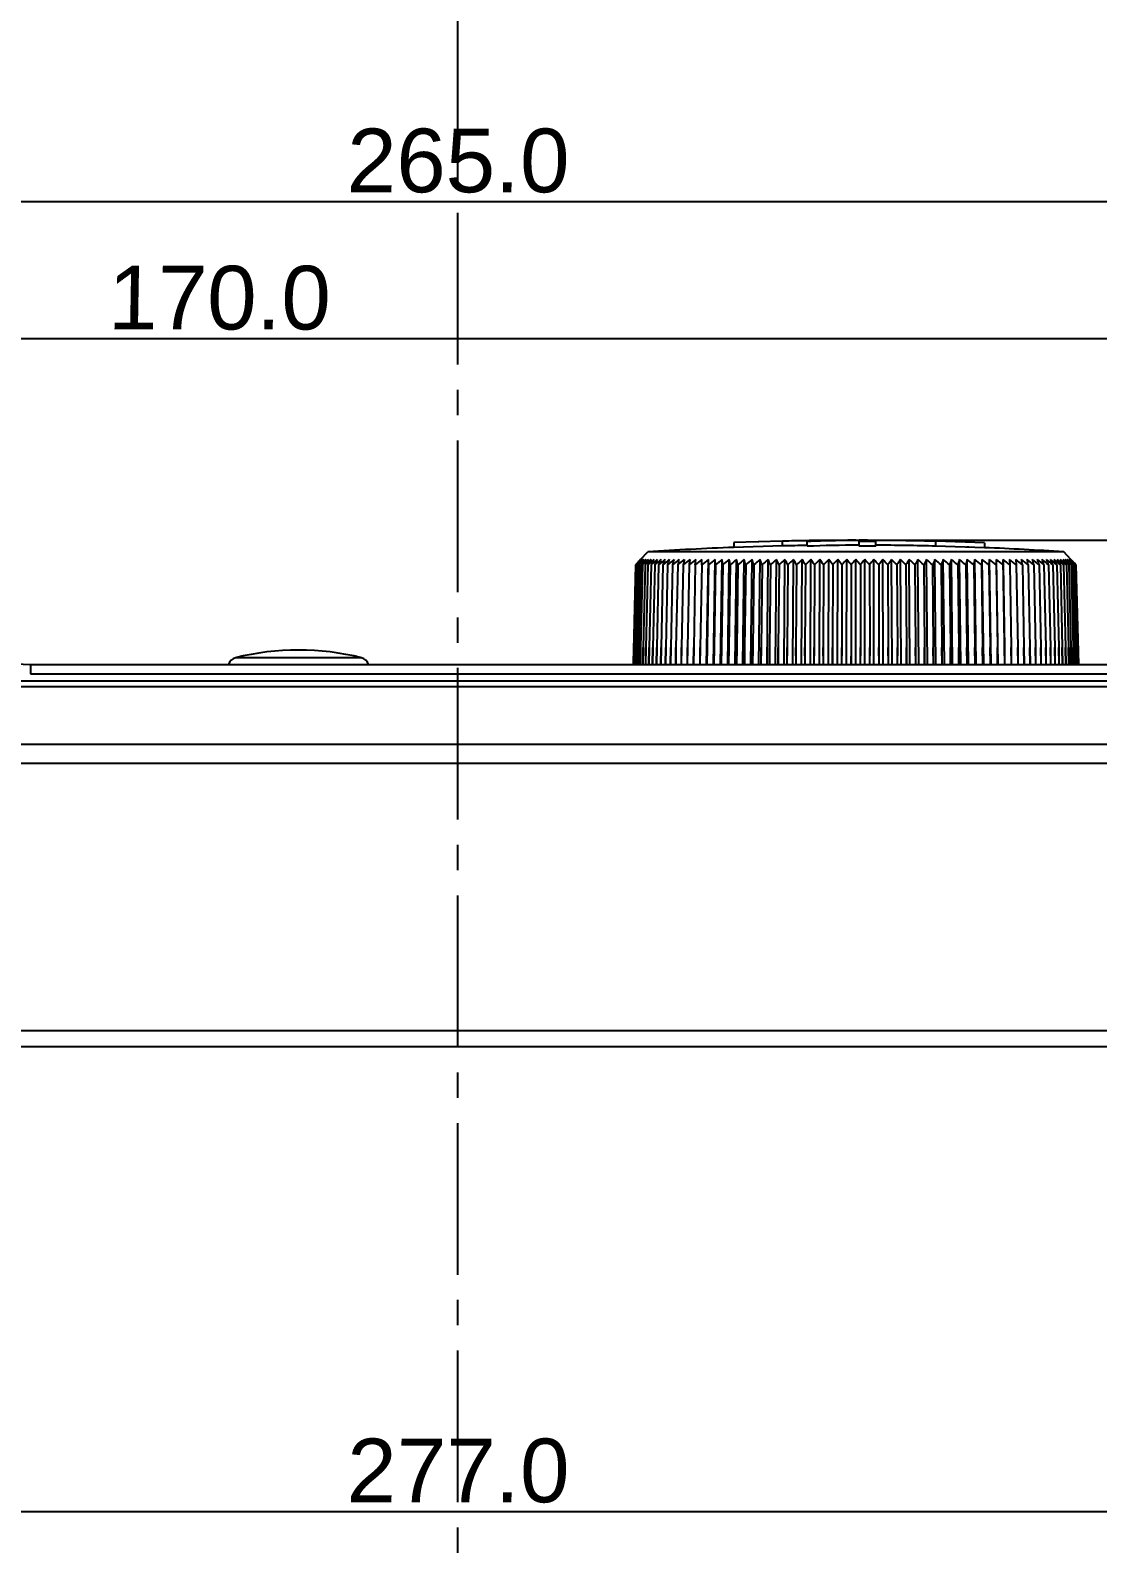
# Model space of a CAD drawing. Extents: x -425 to 6552, y -3049 to 3105.
# Drawn here: x 1318.7 to 1385.8, y -1686.6 to -1591.1 of the extents above; entities that cross this region are included whole.
import ezdxf

# ---------------------------------------------------------------- set-up
doc = ezdxf.new("R2010")
doc.units = 0
doc.header["$PDMODE"] = 3
doc.header["$PDSIZE"] = 1.5
doc.linetypes.add('CENTER', pattern=[17.8, 10.75, -2.35, 2.35, -2.35])
doc.linetypes.add('CENTER2', pattern=[28.575, 19.05, -3.175, 3.175, -3.175])
doc.layers.get('0').update_dxf_attribs({"linetype": 'CONTINUOUS'})
doc.layers.get('DEFPOINTS').update_dxf_attribs({"linetype": 'CONTINUOUS'})
doc.layers.add('3', color=112, linetype='CENTER')
doc.layers.add('DIM', color=1, linetype='CONTINUOUS')
doc.styles.add('OMI-1', font='arial.ttf', dxfattribs={"oblique": 1})
doc.dimstyles.new('1', dxfattribs={"dimtxt": 4, "dimasz": 2.5, "dimexe": 0.8, "dimexo": 0.3, "dimgap": 0.5, "dimtad": 1, "dimtoh": 1, "dimdec": 1, "dimzin": 0, "dimtxsty": 'OMI-1', "dimcen": 0, "dimclrd": 256, "dimclre": 256, "dimclrt": 256, "dimazin": 3, "dimtfac": 0.8, "dimtdec": 1, "dimtix": 1, "dimtmove": 0, "dimatfit": 3, "dimtolj": 1, "dimtzin": 0})

# ---------------------------------------------------------------- blocks, each defined once
blk = doc.blocks.new('*D6205')
at = {"layer": 'DEFPOINTS', "color": 0}
for p in [(1478.091, -1601.845), (1213.08, -1637.118), (1478.091, -1637.118)]:
    blk.add_point(p, dxfattribs=at)
at = {"layer": 'DIM'}
for p, q in [((1213.08, -1636.818), (1213.08, -1601.045)), ((1215.58, -1601.845), (1475.591, -1601.845)), ((1478.091, -1636.818), (1478.091, -1601.045))]:
    blk.add_line(p, q, dxfattribs=at)
for points in [[(1215.58, -1601.429), (1215.58, -1602.262), (1213.08, -1601.845)], [(1475.591, -1602.262), (1475.591, -1601.429), (1478.091, -1601.845)]]:
    blk.add_solid(points, dxfattribs=at)
at = {"layer": 'DIM', "insert": (1345.585, -1599.303), "char_height": 4, "attachment_point": 5, "style": 'OMI-1'}
blk.add_mtext('\\A1;265.0', dxfattribs=at)
blk = doc.blocks.new('*D6206')
at = {"layer": 'DEFPOINTS', "color": 0}
for p in [(1415.602, -1610.459), (1245.581, -1635.918), (1415.602, -1635.918)]:
    blk.add_point(p, dxfattribs=at)
at = {"layer": 'DIM'}
for p, q in [((1245.581, -1635.618), (1245.581, -1609.659)), ((1248.081, -1610.459), (1413.102, -1610.459)), ((1415.602, -1635.618), (1415.602, -1609.659))]:
    blk.add_line(p, q, dxfattribs=at)
for points in [[(1248.081, -1610.043), (1248.081, -1610.876), (1245.581, -1610.459)], [(1413.102, -1610.876), (1413.102, -1610.043), (1415.602, -1610.459)]]:
    blk.add_solid(points, dxfattribs=at)
at = {"layer": 'DIM', "insert": (1330.592, -1607.917), "char_height": 4, "attachment_point": 5, "style": 'OMI-1'}
blk.add_mtext('\\A1;170.0', dxfattribs=at)
blk = doc.blocks.new('*D6208')
at = {"layer": 'DEFPOINTS', "color": 0}
for p in [(1207.08, -1660.937), (1484.091, -1660.919), (1484.091, -1684.107)]:
    blk.add_point(p, dxfattribs=at)
at = {"layer": 'DIM'}
for p, q in [((1207.08, -1661.237), (1207.08, -1684.907)), ((1484.091, -1661.219), (1484.091, -1684.907)), ((1209.58, -1684.107), (1481.591, -1684.107))]:
    blk.add_line(p, q, dxfattribs=at)
for points in [[(1209.58, -1683.69), (1209.58, -1684.524), (1207.08, -1684.107)], [(1481.591, -1684.524), (1481.591, -1683.69), (1484.091, -1684.107)]]:
    blk.add_solid(points, dxfattribs=at)
at = {"layer": 'DIM', "insert": (1345.585, -1681.565), "char_height": 4, "attachment_point": 5, "style": 'OMI-1'}
blk.add_mtext('\\A1;277.0', dxfattribs=at)
blk = doc.blocks.new('*D6210')
at = {"layer": 'DEFPOINTS', "color": 0}
for p in [(1370.804, -1623.127), (1510.898, -1876.128), (1510.898, -1876.128)]:
    blk.add_point(p, dxfattribs=at)
at = {"layer": 'DIM'}
for p, q in [((1371.104, -1623.127), (1511.698, -1623.127)), ((1510.898, -1625.627), (1510.898, -1873.628)), ((1511.198, -1876.128), (1511.698, -1876.128))]:
    blk.add_line(p, q, dxfattribs=at)
for points in [[(1511.314, -1625.627), (1510.481, -1625.627), (1510.898, -1623.127)], [(1510.481, -1873.628), (1511.314, -1873.628), (1510.898, -1876.128)]]:
    blk.add_solid(points, dxfattribs=at)
at = {"layer": 'DIM', "insert": (1508.354, -1749.627), "char_height": 4, "attachment_point": 5, "rotation": 90, "style": 'OMI-1'}
blk.add_mtext('\\A1;253.0', dxfattribs=at)

msp = doc.modelspace()

# ---------------------------------------------------------------- linework, layer by layer
at = {"color": 7, "linetype": 'CONTINUOUS'}
for p, q in [((1357.068, -1624.337), (1357.52, -1623.854)), ((1383.652, -1623.854), (1357.52, -1623.854)), ((1365.989, -1623.18), (1362.928, -1623.273)), ((1362.928, -1623.273), (1362.928, -1623.574)), ((1365.989, -1623.48), (1362.928, -1623.574)), ((1364.504, -1623.225), (1364.483, -1623.226)), ((1365.989, -1623.48), (1365.989, -1623.18)), ((1367.535, -1623.502), (1367.535, -1623.151)), ((1368.59, -1623.167), (1368.492, -1623.17)), ((1368.585, -1623.137), (1368.585, -1623.147)), ((1370.804, -1623.131), (1370.502, -1623.133)), ((1370.804, -1623.131), (1370.71, -1623.132)), ((1370.804, -1623.431), (1370.738, -1623.431)), ((1370.804, -1623.496), (1370.804, -1623.131)), ((1371.854, -1623.5), (1371.854, -1623.132)), ((1375.619, -1623.491), (1375.619, -1623.191)), ((1378.679, -1623.29), (1375.619, -1623.191)), ((1378.679, -1623.591), (1375.619, -1623.491)), ((1377.69, -1623.558), (1377.574, -1623.555)), ((1378.679, -1623.29), (1378.679, -1623.591)), ((1384.105, -1624.337), (1383.652, -1623.854)), ((1356.762, -1624.664), (1356.604, -1630.918)), ((1356.774, -1624.664), (1356.643, -1629.857)), ((1356.811, -1624.664), (1356.679, -1629.857)), ((1356.871, -1624.664), (1356.74, -1629.857)), ((1356.853, -1624.567), (1356.762, -1624.664)), ((1356.863, -1624.573), (1356.774, -1624.664)), ((1356.885, -1624.59), (1356.811, -1624.664)), ((1356.956, -1624.664), (1356.826, -1629.857)), ((1356.972, -1624.567), (1356.871, -1624.664)), ((1357.064, -1624.664), (1356.935, -1629.857)), ((1357.035, -1624.59), (1356.956, -1624.664)), ((1356.985, -1624.627), (1357.013, -1624.59)), ((1357.07, -1624.339), (1357.002, -1624.41)), ((1357.005, -1624.41), (1357.07, -1624.339)), ((1357.093, -1624.339), (1357.058, -1624.374)), ((1357.062, -1624.374), (1357.093, -1624.339)), ((1357.145, -1624.59), (1357.064, -1624.664)), ((1357.197, -1624.664), (1357.069, -1629.857)), ((1357.111, -1624.374), (1357.141, -1624.339)), ((1357.111, -1624.6), (1357.119, -1624.59)), ((1357.284, -1624.586), (1357.197, -1624.664)), ((1357.197, -1624.664), (1357.248, -1624.59)), ((1357.352, -1624.664), (1357.226, -1629.857)), ((1357.454, -1624.575), (1357.352, -1624.664)), ((1357.531, -1624.664), (1357.407, -1629.857)), ((1357.518, -1624.41), (1357.565, -1624.339)), ((1357.733, -1624.664), (1357.61, -1629.857)), ((1357.957, -1624.664), (1357.837, -1629.857)), ((1358.204, -1624.664), (1358.086, -1629.857)), ((1358.472, -1624.664), (1358.357, -1629.857)), ((1358.762, -1624.664), (1358.649, -1629.857)), ((1359.072, -1624.664), (1358.962, -1629.857)), ((1359.402, -1624.664), (1359.296, -1629.857)), ((1359.753, -1624.664), (1359.649, -1629.857)), ((1360.122, -1624.664), (1360.022, -1629.857)), ((1360.509, -1624.664), (1360.413, -1629.857)), ((1360.509, -1624.664), (1360.539, -1624.339)), ((1360.914, -1624.664), (1360.822, -1629.857)), ((1360.914, -1624.664), (1360.927, -1624.339)), ((1361.22, -1630.918), (1361.331, -1624.339)), ((1361.336, -1624.664), (1361.248, -1629.857)), ((1361.336, -1624.664), (1361.331, -1624.339)), ((1361.645, -1630.918), (1361.752, -1624.339)), ((1361.775, -1624.664), (1361.691, -1629.857)), ((1361.775, -1624.664), (1361.752, -1624.339)), ((1362.087, -1630.918), (1362.189, -1624.339)), ((1362.228, -1624.664), (1362.149, -1629.857)), ((1362.544, -1630.918), (1362.64, -1624.339)), ((1362.697, -1624.664), (1362.622, -1629.857)), ((1363.014, -1630.918), (1363.105, -1624.339)), ((1363.179, -1624.664), (1363.108, -1629.857)), ((1363.498, -1630.918), (1363.583, -1624.339)), ((1363.674, -1624.664), (1363.608, -1629.857)), ((1363.994, -1630.918), (1364.073, -1624.339)), ((1364.182, -1624.664), (1364.121, -1629.857)), ((1364.502, -1630.918), (1364.575, -1624.339)), ((1364.7, -1624.664), (1364.644, -1629.857)), ((1365.021, -1630.918), (1365.087, -1624.339)), ((1365.229, -1624.664), (1365.178, -1629.857)), ((1365.549, -1630.918), (1365.609, -1624.339)), ((1365.768, -1624.664), (1365.722, -1629.857)), ((1366.086, -1630.918), (1366.14, -1624.339)), ((1366.314, -1624.664), (1366.274, -1629.857)), ((1366.631, -1630.918), (1366.679, -1624.339)), ((1366.869, -1624.664), (1366.833, -1629.857)), ((1367.183, -1630.918), (1367.224, -1624.339)), ((1367.43, -1624.664), (1367.399, -1629.857)), ((1367.741, -1630.918), (1367.775, -1624.339)), ((1367.996, -1624.664), (1367.971, -1629.857)), ((1368.304, -1630.918), (1368.332, -1624.339)), ((1368.567, -1624.664), (1368.548, -1629.857)), ((1368.871, -1630.918), (1368.892, -1624.339)), ((1369.141, -1624.664), (1369.128, -1629.857)), ((1369.441, -1630.918), (1369.455, -1624.339)), ((1369.718, -1624.664), (1369.71, -1629.857)), ((1370.013, -1630.918), (1370.02, -1624.339)), ((1370.297, -1624.664), (1370.294, -1629.857)), ((1370.586, -1630.918), (1370.586, -1624.339)), ((1370.876, -1624.664), (1370.879, -1629.857)), ((1371.159, -1630.918), (1371.152, -1624.339)), ((1371.454, -1624.664), (1371.463, -1629.857)), ((1371.731, -1630.918), (1371.718, -1624.339)), ((1372.031, -1624.664), (1372.045, -1629.857)), ((1372.301, -1630.918), (1372.281, -1624.339)), ((1372.606, -1624.664), (1372.625, -1629.857)), ((1372.868, -1630.918), (1372.841, -1624.339)), ((1373.177, -1624.664), (1373.201, -1629.857)), ((1373.431, -1630.918), (1373.397, -1624.339)), ((1373.743, -1624.664), (1373.773, -1629.857)), ((1373.989, -1630.918), (1373.949, -1624.339)), ((1374.304, -1624.664), (1374.339, -1629.857)), ((1374.541, -1630.918), (1374.494, -1624.339)), ((1374.858, -1624.664), (1374.899, -1629.857)), ((1375.086, -1630.918), (1375.033, -1624.339)), ((1375.405, -1624.664), (1375.451, -1629.857)), ((1375.623, -1630.918), (1375.563, -1624.339)), ((1375.943, -1624.664), (1375.994, -1629.857)), ((1376.152, -1630.918), (1376.085, -1624.339)), ((1376.472, -1624.664), (1376.528, -1629.857)), ((1376.67, -1630.918), (1376.598, -1624.339)), ((1376.991, -1624.664), (1377.052, -1629.857)), ((1377.178, -1630.918), (1377.099, -1624.339)), ((1377.498, -1624.664), (1377.564, -1629.857)), ((1377.675, -1630.918), (1377.59, -1624.339)), ((1377.994, -1624.664), (1378.064, -1629.857)), ((1378.158, -1630.918), (1378.068, -1624.339)), ((1378.476, -1624.664), (1378.551, -1629.857)), ((1378.629, -1630.918), (1378.533, -1624.339)), ((1378.944, -1624.664), (1379.024, -1629.857)), ((1379.086, -1630.918), (1378.984, -1624.339)), ((1379.42, -1624.339), (1379.398, -1624.664)), ((1379.398, -1624.664), (1379.482, -1629.857)), ((1379.527, -1630.918), (1379.42, -1624.339)), ((1379.841, -1624.339), (1379.836, -1624.664)), ((1379.836, -1624.664), (1379.925, -1629.857)), ((1379.953, -1630.918), (1379.841, -1624.339)), ((1380.246, -1624.339), (1380.258, -1624.664)), ((1380.258, -1624.664), (1380.351, -1629.857)), ((1380.633, -1624.339), (1380.664, -1624.664)), ((1380.664, -1624.664), (1380.76, -1629.857)), ((1381.051, -1624.664), (1381.151, -1629.857)), ((1381.42, -1624.664), (1381.523, -1629.857)), ((1381.77, -1624.664), (1381.877, -1629.857)), ((1382.101, -1624.664), (1382.21, -1629.857)), ((1382.411, -1624.664), (1382.524, -1629.857)), ((1382.7, -1624.664), (1382.816, -1629.857)), ((1382.969, -1624.664), (1383.087, -1629.857)), ((1383.215, -1624.664), (1383.336, -1629.857)), ((1383.44, -1624.664), (1383.562, -1629.857)), ((1383.608, -1624.339), (1383.655, -1624.41)), ((1383.641, -1624.664), (1383.766, -1629.857)), ((1383.82, -1624.664), (1383.718, -1624.575)), ((1383.82, -1624.664), (1383.947, -1629.857)), ((1383.976, -1624.664), (1383.889, -1624.586)), ((1383.925, -1624.59), (1383.976, -1624.664)), ((1383.976, -1624.664), (1384.104, -1629.857)), ((1384.108, -1624.664), (1384.028, -1624.59)), ((1384.032, -1624.339), (1384.062, -1624.374)), ((1384.054, -1624.59), (1384.062, -1624.6)), ((1384.114, -1624.374), (1384.079, -1624.339)), ((1384.079, -1624.339), (1384.11, -1624.374)), ((1384.171, -1624.41), (1384.103, -1624.339)), ((1384.103, -1624.339), (1384.168, -1624.41)), ((1384.108, -1624.664), (1384.237, -1629.857)), ((1384.217, -1624.664), (1384.138, -1624.59)), ((1384.159, -1624.59), (1384.188, -1624.627)), ((1384.301, -1624.664), (1384.201, -1624.567)), ((1384.217, -1624.664), (1384.347, -1629.857)), ((1384.362, -1624.664), (1384.289, -1624.591)), ((1384.301, -1624.664), (1384.432, -1629.857)), ((1384.398, -1624.664), (1384.31, -1624.573)), ((1384.41, -1624.664), (1384.319, -1624.567)), ((1384.362, -1624.664), (1384.493, -1629.857)), ((1384.398, -1624.664), (1384.53, -1629.857)), ((1384.41, -1624.664), (1384.569, -1630.918)), ((1339.547, -1630.503), (1331.623, -1630.503)), ((1356.643, -1629.857), (1356.624, -1630.918)), ((1356.625, -1630.918), (1356.643, -1629.857)), ((1356.679, -1629.857), (1356.66, -1630.918)), ((1356.662, -1630.918), (1356.679, -1629.857)), ((1356.74, -1629.857), (1356.721, -1630.918)), ((1356.723, -1630.918), (1356.74, -1629.857)), ((1356.826, -1629.857), (1356.806, -1630.918)), ((1356.809, -1630.918), (1356.826, -1629.857)), ((1356.935, -1629.857), (1356.916, -1630.918)), ((1356.919, -1630.918), (1356.935, -1629.857)), ((1357.069, -1629.857), (1357.049, -1630.918)), ((1357.053, -1630.918), (1357.069, -1629.857)), ((1357.226, -1629.857), (1357.206, -1630.918)), ((1357.211, -1630.918), (1357.226, -1629.857)), ((1357.407, -1629.857), (1357.387, -1630.918)), ((1357.392, -1630.918), (1357.407, -1629.857)), ((1357.61, -1629.857), (1357.59, -1630.918)), ((1357.596, -1630.918), (1357.61, -1629.857)), ((1357.837, -1629.857), (1357.817, -1630.918)), ((1357.823, -1630.918), (1357.837, -1629.857)), ((1358.086, -1629.857), (1358.066, -1630.918)), ((1358.073, -1630.918), (1358.086, -1629.857)), ((1358.357, -1629.857), (1358.337, -1630.918)), ((1358.344, -1630.918), (1358.357, -1629.857)), ((1358.649, -1629.857), (1358.629, -1630.918)), ((1358.637, -1630.918), (1358.649, -1629.857)), ((1358.962, -1629.857), (1358.942, -1630.918)), ((1358.951, -1630.918), (1358.962, -1629.857)), ((1359.296, -1629.857), (1359.276, -1630.918)), ((1359.285, -1630.918), (1359.296, -1629.857)), ((1359.649, -1629.857), (1359.63, -1630.918)), ((1359.64, -1630.918), (1359.649, -1629.857)), ((1360.022, -1629.857), (1360.003, -1630.918)), ((1360.013, -1630.918), (1360.022, -1629.857)), ((1360.413, -1629.857), (1360.394, -1630.918)), ((1360.405, -1630.918), (1360.413, -1629.857)), ((1360.822, -1629.857), (1360.803, -1630.918)), ((1360.815, -1630.918), (1360.822, -1629.857)), ((1361.248, -1629.857), (1361.23, -1630.918)), ((1361.242, -1630.918), (1361.248, -1629.857)), ((1361.691, -1629.857), (1361.673, -1630.918)), ((1361.685, -1630.918), (1361.691, -1629.857)), ((1362.149, -1629.857), (1362.131, -1630.918)), ((1362.144, -1630.918), (1362.149, -1629.857)), ((1362.622, -1629.857), (1362.604, -1630.918)), ((1362.617, -1630.918), (1362.622, -1629.857)), ((1363.108, -1629.857), (1363.092, -1630.918)), ((1363.105, -1630.918), (1363.108, -1629.857)), ((1363.608, -1629.857), (1363.592, -1630.918)), ((1363.606, -1630.918), (1363.608, -1629.857)), ((1364.121, -1629.857), (1364.105, -1630.918)), ((1364.119, -1630.918), (1364.121, -1629.857)), ((1364.644, -1629.857), (1364.629, -1630.918)), ((1364.644, -1630.918), (1364.644, -1629.857)), ((1365.178, -1629.857), (1365.164, -1630.918)), ((1365.178, -1630.918), (1365.178, -1629.857)), ((1365.722, -1629.857), (1365.708, -1630.918)), ((1365.723, -1630.918), (1365.722, -1629.857)), ((1366.274, -1629.857), (1366.26, -1630.918)), ((1366.276, -1630.918), (1366.274, -1629.857)), ((1366.833, -1629.857), (1366.821, -1630.918)), ((1366.836, -1630.918), (1366.833, -1629.857)), ((1367.399, -1629.857), (1367.387, -1630.918)), ((1367.403, -1630.918), (1367.399, -1629.857)), ((1367.971, -1629.857), (1367.96, -1630.918)), ((1367.976, -1630.918), (1367.971, -1629.857)), ((1368.548, -1629.857), (1368.537, -1630.918)), ((1368.553, -1630.918), (1368.548, -1629.857)), ((1369.128, -1629.857), (1369.118, -1630.918)), ((1369.134, -1630.918), (1369.128, -1629.857)), ((1369.71, -1629.857), (1369.701, -1630.918)), ((1369.717, -1630.918), (1369.71, -1629.857)), ((1370.294, -1629.857), (1370.286, -1630.918)), ((1370.294, -1629.857), (1370.302, -1630.918)), ((1370.879, -1629.857), (1370.871, -1630.918)), ((1370.887, -1630.918), (1370.879, -1629.857)), ((1371.463, -1629.857), (1371.456, -1630.918)), ((1371.472, -1630.918), (1371.463, -1629.857)), ((1372.045, -1629.857), (1372.039, -1630.918)), ((1372.055, -1630.918), (1372.045, -1629.857)), ((1372.625, -1629.857), (1372.62, -1630.918)), ((1372.636, -1630.918), (1372.625, -1629.857)), ((1373.201, -1629.857), (1373.197, -1630.918)), ((1373.213, -1630.918), (1373.201, -1629.857)), ((1373.773, -1629.857), (1373.77, -1630.918)), ((1373.785, -1630.918), (1373.773, -1629.857)), ((1374.339, -1629.857), (1374.337, -1630.918)), ((1374.352, -1630.918), (1374.339, -1629.857)), ((1374.899, -1629.857), (1374.897, -1630.918)), ((1374.912, -1630.918), (1374.899, -1629.857)), ((1375.451, -1629.857), (1375.45, -1630.918)), ((1375.465, -1630.918), (1375.451, -1629.857)), ((1376.009, -1630.918), (1375.994, -1629.857)), ((1375.994, -1629.857), (1375.994, -1630.918)), ((1376.544, -1630.918), (1376.528, -1629.857)), ((1376.528, -1629.857), (1376.529, -1630.918)), ((1377.068, -1630.918), (1377.052, -1629.857)), ((1377.052, -1629.857), (1377.054, -1630.918)), ((1377.58, -1630.918), (1377.564, -1629.857)), ((1377.564, -1629.857), (1377.567, -1630.918)), ((1378.081, -1630.918), (1378.064, -1629.857)), ((1378.064, -1629.857), (1378.067, -1630.918)), ((1378.568, -1630.918), (1378.551, -1629.857)), ((1378.551, -1629.857), (1378.555, -1630.918)), ((1379.042, -1630.918), (1379.024, -1629.857)), ((1379.024, -1629.857), (1379.029, -1630.918)), ((1379.5, -1630.918), (1379.482, -1629.857)), ((1379.482, -1629.857), (1379.488, -1630.918)), ((1379.943, -1630.918), (1379.925, -1629.857)), ((1379.925, -1629.857), (1379.931, -1630.918)), ((1380.369, -1630.918), (1380.351, -1629.857)), ((1380.351, -1629.857), (1380.358, -1630.918)), ((1380.779, -1630.918), (1380.76, -1629.857)), ((1380.76, -1629.857), (1380.768, -1630.918)), ((1381.17, -1630.918), (1381.151, -1629.857)), ((1381.151, -1629.857), (1381.16, -1630.918)), ((1381.543, -1630.918), (1381.523, -1629.857)), ((1381.523, -1629.857), (1381.533, -1630.918)), ((1381.897, -1630.918), (1381.877, -1629.857)), ((1381.877, -1629.857), (1381.887, -1630.918)), ((1382.23, -1630.918), (1382.21, -1629.857)), ((1382.21, -1629.857), (1382.221, -1630.918)), ((1382.544, -1630.918), (1382.524, -1629.857)), ((1382.524, -1629.857), (1382.535, -1630.918)), ((1382.836, -1630.918), (1382.816, -1629.857)), ((1382.816, -1629.857), (1382.828, -1630.918)), ((1383.107, -1630.918), (1383.087, -1629.857)), ((1383.087, -1629.857), (1383.1, -1630.918)), ((1383.356, -1630.918), (1383.336, -1629.857)), ((1383.336, -1629.857), (1383.349, -1630.918)), ((1383.582, -1630.918), (1383.562, -1629.857)), ((1383.562, -1629.857), (1383.576, -1630.918)), ((1383.786, -1630.918), (1383.766, -1629.857)), ((1383.766, -1629.857), (1383.781, -1630.918)), ((1383.967, -1630.918), (1383.947, -1629.857)), ((1383.947, -1629.857), (1383.962, -1630.918)), ((1384.124, -1630.918), (1384.104, -1629.857)), ((1384.104, -1629.857), (1384.12, -1630.918)), ((1384.257, -1630.918), (1384.237, -1629.857)), ((1384.237, -1629.857), (1384.254, -1630.918)), ((1384.366, -1630.918), (1384.347, -1629.857)), ((1384.347, -1629.857), (1384.364, -1630.918)), ((1384.451, -1630.918), (1384.432, -1629.857)), ((1384.432, -1629.857), (1384.45, -1630.918)), ((1384.512, -1630.918), (1384.493, -1629.857)), ((1384.493, -1629.857), (1384.511, -1630.918)), ((1384.549, -1630.918), (1384.53, -1629.857)), ((1384.53, -1629.857), (1384.548, -1630.918)), ((1318.747, -1630.918), (1318.747, -1631.511)), ((1318.747, -1630.918), (1414.391, -1630.918)), ((1318.747, -1631.511), (1412.431, -1631.511)), ((1248.767, -1631.949), (1412.421, -1631.949)), ((1248.767, -1632.303), (1412.416, -1632.303)), ((1214.28, -1635.918), (1476.891, -1635.918)), ((1213.08, -1637.118), (1478.091, -1637.118)), ((1280.6, -1653.919), (1408.588, -1653.919)), ((1281.583, -1654.919), (1409.588, -1654.919))]:
    msp.add_line(p, q, dxfattribs=at)
for centre, radius, start, end in [((1370.586, -1823.435), 200.008, 92.19426, 93.74561), ((1370.586, -1823.435), 200.307, 90.87284, 91.31527), ((1370.586, -1823.435), 200.007, 90.87415, 91.31724), ((1370.586, -1823.435), 200.308, 90.57246, 90.87305), ((1371.331, -1723.366), 100.236, 91.62257, 92.17017), ((1371.329, -1723.481), 100.052, 90.33889, 92.1735), ((1370.586, -1723.293), 100.167, 90.00004, 91.14488), ((1371.329, -1723.311), 100.181, 90.4729, 91.56691), ((1370.586, -1823.435), 200.308, 89.63729, 89.93775), ((1370.586, -1823.435), 200.239, 89.63732, 89.93777), ((1370.586, -1823.435), 199.939, 89.63677, 89.93768), ((1370.586, -1823.435), 200.307, 88.56029, 89.63744), ((1370.586, -1823.435), 200.007, 88.55813, 89.6369), ((1370.586, -1823.435), 200.008, 86.25439, 87.68105), ((1389.811, -1655.611), 45.276, 136.43837, 136.71233), ((1389.6, -1656.56), 45.771, 135.3149, 135.66367), ((1390.13, -1653.35), 43.966, 138.77337, 139.14949), ((1389.519, -1657.544), 46.378, 134.27715, 134.72024), ((1390.474, -1652.248), 43.475, 140.12157, 140.49156), ((1389.481, -1658.482), 46.979, 133.38384, 133.78767), ((1390.767, -1651.016), 42.868, 141.51475, 141.94272), ((1389.712, -1659.619), 47.904, 132.56859, 133.01119), ((1391.42, -1649.968), 42.668, 143.08272, 143.50377), ((1389.877, -1660.602), 48.665, 131.82602, 132.26793), ((1392.276, -1648.953), 42.668, 144.76825, 145.18047), ((1390.06, -1661.519), 49.38, 131.15286, 131.58727), ((1394.276, -1648.561), 43.982, 146.69305, 147.08804), ((1390.241, -1662.344), 50.015, 130.54573, 130.96016), ((1395.279, -1647.338), 44.034, 148.51282, 149.00722), ((1392.009, -1664.945), 53.022, 130.39486, 130.56093), ((1390.449, -1663.11), 50.613, 130.00179, 130.3966), ((1391.191, -1664.423), 51.964, 129.52073, 130.08033), ((1397.149, -1646.466), 45.044, 150.57767, 151.051), ((1391.491, -1665.121), 52.548, 129.09556, 129.65393), ((1399.568, -1645.662), 46.609, 152.77478, 153.223), ((1391.808, -1665.744), 53.074, 128.72637, 129.28361), ((1402.731, -1644.934), 48.923, 155.10461, 155.52335), ((1392.138, -1666.286), 53.534, 128.41136, 128.9676), ((1406.936, -1644.293), 52.288, 157.56559, 157.9502), ((1392.48, -1666.744), 53.923, 128.14898, 128.70439), ((1412.668, -1643.754), 57.187, 160.15371, 160.49937), ((1392.831, -1667.115), 54.239, 127.93794, 128.4927), ((1420.773, -1643.334), 64.464, 162.8621, 163.16402), ((1393.189, -1667.397), 54.476, 127.77722, 128.33154), ((1432.859, -1643.068), 75.727, 165.68083, 165.93437), ((1393.553, -1667.586), 54.633, 127.66603, 128.22013), ((1452.429, -1643.018), 94.477, 168.59675, 168.79767), ((1393.922, -1667.681), 54.708, 127.60382, 128.15794), ((1488.821, -1643.351), 130.049, 171.59356, 171.73822), ((1394.295, -1667.683), 54.7, 127.59031, 128.14467), ((1394.67, -1667.59), 54.609, 127.62541, 128.18026), ((1395.047, -1667.403), 54.434, 127.7093, 128.26488), ((1395.427, -1667.124), 54.179, 127.8424, 128.39894), ((1244.045, -1638.96), 119.045, 6.89771, 7.05524), ((1395.808, -1666.754), 53.844, 128.02534, 128.58306), ((1275.839, -1639.772), 88.162, 9.86759, 10.08197), ((1396.191, -1666.295), 53.433, 128.25902, 128.81814), ((1293.606, -1640.43), 71.337, 12.76831, 13.03599), ((1396.577, -1665.752), 52.95, 128.54458, 129.1053), ((1304.872, -1641.063), 61.046, 15.58289, 15.89968), ((1396.966, -1665.127), 52.399, 128.88343, 129.44591), ((1312.602, -1641.719), 54.326, 18.29722, 18.65848), ((1397.359, -1664.425), 51.785, 129.27722, 129.8416), ((1318.2, -1642.42), 49.775, 20.90018, 21.30101), ((1397.757, -1663.651), 51.115, 129.7279, 130.2943), ((1322.417, -1643.175), 46.643, 23.38359, 23.81909), ((1398.163, -1662.81), 50.396, 130.2377, 130.80616), ((1325.692, -1643.987), 44.491, 25.74209, 26.20747), ((1398.579, -1661.907), 49.635, 130.80914, 131.37967), ((1328.296, -1644.855), 43.047, 27.97282, 28.46355), ((1399.007, -1660.949), 48.841, 131.44504, 132.01759), ((1330.411, -1645.776), 42.13, 30.07505, 30.58693), ((1399.45, -1659.943), 48.023, 132.14854, 132.72298), ((1332.156, -1646.747), 41.616, 32.04984, 32.57908), ((1399.913, -1658.895), 47.191, 132.92313, 133.49921), ((1333.62, -1647.763), 41.416, 33.89963, 34.44284), ((1400.402, -1657.813), 46.357, 133.77258, 134.34997), ((1334.864, -1648.817), 41.464, 35.62793, 36.18215), ((1400.921, -1656.704), 45.534, 134.70103, 135.27925), ((1335.935, -1649.904), 41.71, 37.23899, 37.80166), ((1401.478, -1655.575), 44.734, 135.71291, 136.29134), ((1336.869, -1651.016), 42.113, 38.73758, 39.3065), ((1402.083, -1654.434), 43.974, 136.81298, 137.3908), ((1337.693, -1652.147), 42.642, 40.12872, 40.70205), ((1402.745, -1653.289), 43.27, 138.00625, 138.58245), ((1338.427, -1653.289), 43.27, 41.41755, 41.99375), ((1403.48, -1652.147), 42.642, 139.29795, 139.87128), ((1339.09, -1654.434), 43.974, 42.6092, 43.18702), ((1404.304, -1651.016), 42.113, 140.6935, 141.26242), ((1339.695, -1655.575), 44.734, 43.70866, 44.28709), ((1405.237, -1649.904), 41.71, 142.19834, 142.76101), ((1340.252, -1656.704), 45.534, 44.72075, 45.29897), ((1406.309, -1648.817), 41.464, 143.81785, 144.37207), ((1340.771, -1657.813), 46.357, 45.65003, 46.22742), ((1407.553, -1647.763), 41.416, 145.55716, 146.10037), ((1341.259, -1658.895), 47.191, 46.50079, 47.07687), ((1409.016, -1646.747), 41.616, 147.42092, 147.95016), ((1341.723, -1659.943), 48.023, 47.27702, 47.85146), ((1410.762, -1645.776), 42.13, 149.41307, 149.92495), ((1342.166, -1660.949), 48.841, 47.98241, 48.55496), ((1412.876, -1644.855), 43.047, 151.53645, 152.02718), ((1342.594, -1661.907), 49.635, 48.62033, 49.19086), ((1415.481, -1643.987), 44.491, 153.79253, 154.25791), ((1343.009, -1662.81), 50.396, 49.19384, 49.7623), ((1418.756, -1643.175), 46.643, 156.18091, 156.61641), ((1343.415, -1663.651), 51.115, 49.7057, 50.2721), ((1422.973, -1642.42), 49.775, 158.69899, 159.09982), ((1343.814, -1664.425), 51.785, 50.1584, 50.72278), ((1428.571, -1641.719), 54.326, 161.34152, 161.70278), ((1344.207, -1665.127), 52.399, 50.55409, 51.11657), ((1436.301, -1641.063), 61.046, 164.10032, 164.41711), ((1344.596, -1665.752), 52.95, 50.8947, 51.45542), ((1447.567, -1640.43), 71.337, 166.96401, 167.23169), ((1344.981, -1666.295), 53.433, 51.18186, 51.74098), ((1465.334, -1639.772), 88.162, 169.91803, 170.13241), ((1345.365, -1666.754), 53.844, 51.41694, 51.97466), ((1497.127, -1638.96), 119.045, 172.94476, 173.10229), ((1345.746, -1667.124), 54.179, 51.60106, 52.1576), ((1346.125, -1667.403), 54.434, 51.73512, 52.2907), ((1346.503, -1667.59), 54.609, 51.81974, 52.37459), ((1346.878, -1667.683), 54.7, 51.85533, 52.40969), ((1347.25, -1667.681), 54.708, 51.84206, 52.39618), ((1252.352, -1643.351), 130.049, 8.26178, 8.40644), ((1347.619, -1667.586), 54.633, 51.77987, 52.33397), ((1347.983, -1667.397), 54.476, 51.66846, 52.22278), ((1288.744, -1643.018), 94.477, 11.20233, 11.40325), ((1348.342, -1667.115), 54.239, 51.5073, 52.06206), ((1308.314, -1643.068), 75.727, 14.06563, 14.31917), ((1348.693, -1666.744), 53.923, 51.29561, 51.85102), ((1320.4, -1643.334), 64.464, 16.83598, 17.1379), ((1349.034, -1666.286), 53.534, 51.0324, 51.58864), ((1328.504, -1643.754), 57.187, 19.50063, 19.84629), ((1349.365, -1665.744), 53.074, 50.71639, 51.27363), ((1334.237, -1644.293), 52.288, 22.0498, 22.43441), ((1349.681, -1665.121), 52.548, 50.34607, 50.90444), ((1338.442, -1644.934), 48.923, 24.47665, 24.89539), ((1349.982, -1664.423), 51.964, 49.91967, 50.47927), ((1341.605, -1645.662), 46.609, 26.777, 27.22522), ((1350.723, -1663.11), 50.613, 49.6034, 49.99821), ((1344.024, -1646.466), 45.044, 28.949, 29.42233), ((1350.932, -1662.344), 50.015, 49.03984, 49.45427), ((1345.894, -1647.338), 44.034, 30.99278, 31.48718), ((1349.164, -1664.945), 53.022, 49.43907, 49.60514), ((1351.113, -1661.519), 49.38, 48.41273, 48.84714), ((1346.897, -1648.561), 43.982, 32.91196, 33.30695), ((1351.296, -1660.602), 48.665, 47.73207, 48.17398), ((1348.896, -1648.953), 42.668, 34.81954, 35.23175), ((1351.461, -1659.619), 47.904, 46.98881, 47.43141), ((1349.753, -1649.968), 42.668, 36.49624, 36.91728), ((1351.692, -1658.482), 46.979, 46.21233, 46.61616), ((1350.405, -1651.016), 42.868, 38.05729, 38.48525), ((1351.65, -1657.549), 46.384, 45.27822, 45.72283), ((1350.699, -1652.248), 43.475, 39.50845, 39.87844), ((1351.051, -1653.342), 43.955, 40.85333, 41.22666), ((1351.572, -1656.56), 45.771, 44.33633, 44.6851), ((1351.188, -1654.536), 44.668, 42.12725, 42.4108), ((1351.362, -1655.611), 45.276, 43.28767, 43.56163), ((1318.747, -1625.918), 5, 189.59407, 270), ((1331.767, -1631.085), 0.6, 103.95186, 163.82106), ((1335.585, -1646.452), 16.434, 76.04814, 103.95186), ((1339.403, -1631.085), 0.6, 16.17894, 76.04814)]:
    msp.add_arc(centre, radius, start, end, dxfattribs=at)
at = {"layer": '3', "linetype": 'CENTER2', "ltscale": 0.5}
msp.add_line((1345.585, -1926.419), (1345.585, -1391.801), dxfattribs=at)

# ---------------------------------------------------------------- dimensions: what is measured, and where the dimension line sits
at = {"layer": 'DIM'}
dim = msp.add_linear_dim(base=(1478.091, -1601.845), p1=(1213.08, -1637.118), p2=(1478.091, -1637.118), dimstyle='1', dxfattribs=at)
dim.commit()
dim.dimension.update_dxf_attribs({"geometry": '*D6205', "text_midpoint": (1345.585, -1601.845), "dimtype": 160})
for base, p1, p2, picture, middle in [((1415.602, -1610.459), (1245.581, -1635.918), (1415.602, -1635.918), '*D6206', (1330.592, -1607.917)), ((1484.091, -1684.107), (1207.08, -1660.937), (1484.091, -1660.919), '*D6208', (1345.585, -1681.565))]:
    dim = msp.add_linear_dim(base=base, p1=p1, p2=p2, dimstyle='1', dxfattribs=at)
    dim.commit()
    dim.dimension.update_dxf_attribs({"geometry": picture, "text_midpoint": middle})
dim = msp.add_linear_dim(base=(1510.898, -1876.128), p1=(1370.804, -1623.127), p2=(1510.898, -1876.128), angle=90, dimstyle='1', dxfattribs=at)
dim.commit()
dim.dimension.update_dxf_attribs({"geometry": '*D6210', "text_midpoint": (1508.354, -1749.627)})

doc.saveas('drawing.dxf')
